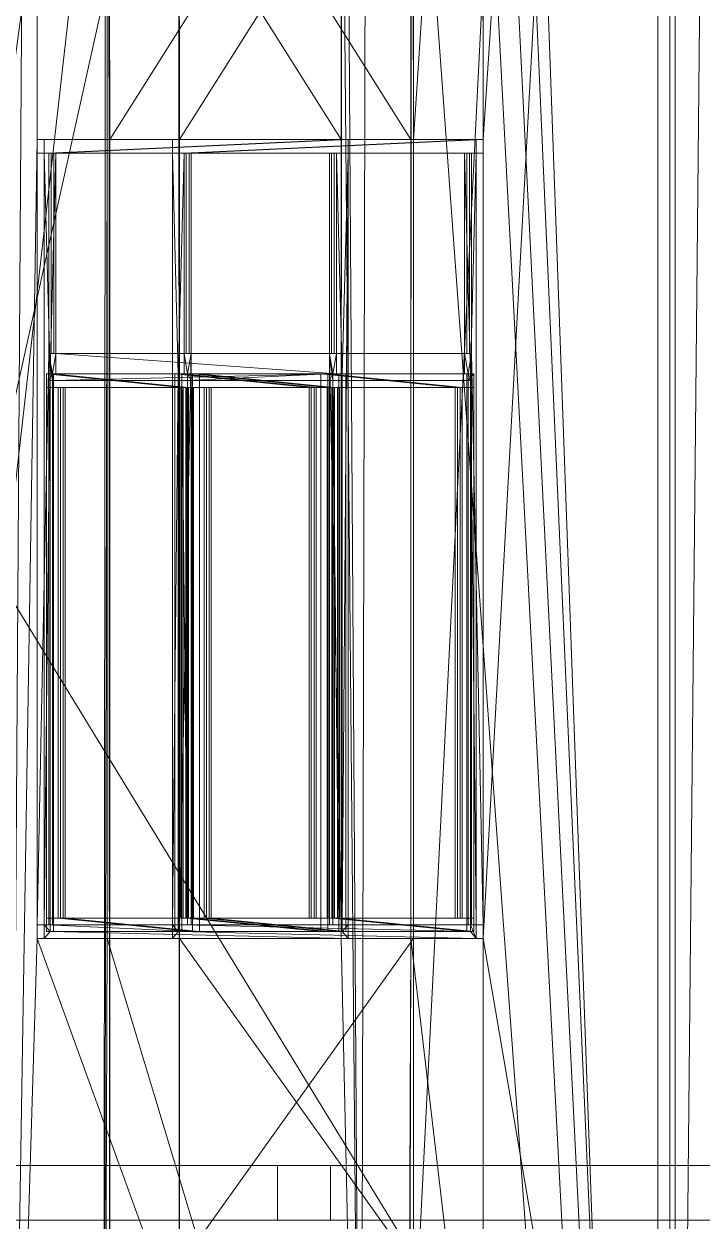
# Model space of a CAD drawing. Header units: millimetres. Extents: x 0 to 44695, y 0 to 30385.
# Drawn here: x 35176 to 37670, y 6896 to 11296 of the extents above; entities that cross this region are included whole.
import ezdxf

# ---------------------------------------------------------------- set-up
doc = ezdxf.new("R2010")
doc.units = ezdxf.units.MM
doc.header["$MEASUREMENT"] = 0

msp = doc.modelspace()

# ---------------------------------------------------------------- meshes
at = {"color": 13, "lineweight": 0, "true_color": 0xe06639}
mesh = msp.add_polyface(dxfattribs=at)
corners = [(44034.5, 28853.1, 23280.5), (44334.9, 28853.1, 23460), (44334.9, 27389.3, 23460), (44034.5, 27389.3, 23280.5), (41438.9, 30365.4, 28304.3), (41139, 30365.2, 28124), (37802.4, 28466.4, 34387.3), (37802.4, 28475.7, 34387.3), (37612.6, 28475.7, 34704.9), (37612.6, 26624, 34704.9), (37807.5, 26624, 34378.7), (37807.5, 26281.1, 34378.7), (37551, 26281.1, 34807.9), (37551, 200, 34807.9), (44591.5, 200, 23030.9), (44591.5, 27389.3, 23030.9), (44034.5, 200, 23280.5), (37507.2, 200, 34199.1), (37507.2, 26281.1, 34199.1), (37507.2, 26624, 34199.1), (37507.2, 28468.7, 34199.1), (37509.9, 28466, 34212.4), (37509.9, 28475.7, 34212.4)]
mesh.append_faces([[corners[k] for k in face] for face in [(0, 1, 2, 3), (4, 1, 0, 5), (6, 7, 8), (6, 8, 9), (6, 9, 10), (11, 12, 13), (4, 6, 10), (4, 10, 11), (4, 11, 13), (2, 1, 4), (2, 4, 13), (15, 2, 14), (14, 2, 13), (3, 2, 15), (5, 0, 3, 16), (5, 16, 17, 18), (5, 18, 19, 20), (4, 5, 20, 21), (4, 21, 6), (21, 22, 7, 6), (8, 7, 22), (9, 8, 22), (9, 22, 21), (19, 9, 21), (19, 21, 20), (9, 19, 10), (19, 18, 11, 10), (11, 18, 12), (12, 18, 17, 13), (13, 17, 16, 14), (14, 16, 3, 15)]], dxfattribs={"color": 13})
at = {"color": 7, "lineweight": 0, "true_color": 0xf3f5ef}
mesh = msp.add_polyface(dxfattribs=at)
corners = [(32958, 200, 16658.7), (39294.3, 200, 20446.7), (39294.3, 27389.3, 20446.7), (32807.8, 27389.3, 16569), (32807.8, 27149.3, 16569), (32958, 27149.3, 16658.7), (33325.1, 22158.1, 16878.2), (33325.1, 25094.4, 16878.2), (34442, 25094.4, 17545.9), (34442, 22158.1, 17545.9), (34442, 20332.5, 17545.9), (34442, 17396.2, 17545.9), (33325.1, 17396.2, 16878.2), (33325.1, 20332.5, 16878.2), (33325.1, 12634.3, 16878.2), (33325.1, 15570.6, 16878.2), (34442, 15570.6, 17545.9), (34442, 12634.3, 17545.9), (34444, 6371.5, 17547.1), (34444, 3435.1, 17547.1), (33327, 3435.1, 16879.4), (33327, 6371.5, 16879.4), (37570.9, 2319.6, 19416.4), (37570.9, 25501, 19416.4), (38858.3, 25501, 20186.1), (38858.3, 2319.6, 20186.1), (36608.5, 10871.5, 18841.1), (36608.5, 7935.1, 18841.1), (35491.6, 7935.1, 18173.4), (35491.6, 10871.5, 18173.4), (34444, 7935.1, 17547.1), (33327, 7935.1, 16879.4), (33327, 10871.5, 16879.4), (34444, 10871.5, 17547.1), (35491.6, 6371.5, 18173.4), (36608.5, 6371.5, 18841.1), (36608.5, 3435.1, 18841.1), (35491.6, 3435.1, 18173.4), (36605.6, 12634.3, 18839.4), (35488.7, 12634.3, 18171.7), (35488.7, 15570.6, 18171.7), (36605.6, 15570.6, 18839.4), (35488.7, 20332.5, 18171.7), (36605.6, 20332.5, 18839.4), (36605.6, 17396.2, 18839.4), (35488.7, 17396.2, 18171.7), (36605.6, 22158.1, 18839.4), (35488.7, 22158.1, 18171.7), (35488.7, 25094.4, 18171.7), (36605.6, 25094.4, 18839.4), (33581.7, 22158.1, 16449.1), (33581.7, 25094.4, 16449.1), (34698.6, 25094.4, 17116.8), (34698.6, 22158.1, 17116.8), (34698.6, 20332.5, 17116.8), (34698.6, 17396.2, 17116.8), (33581.7, 17396.2, 16449.1), (33581.7, 20332.5, 16449.1), (33581.7, 12634.3, 16449.1), (33581.7, 15570.6, 16449.1), (34698.6, 15570.6, 17116.8), (34698.6, 12634.3, 17116.8), (34700.5, 6371.5, 17117.9), (34700.5, 3435.1, 17117.9), (33583.6, 3435.1, 16450.2), (33583.6, 6371.5, 16450.2), (37827.4, 2319.6, 18987.2), (37827.4, 25501, 18987.2), (39114.9, 25501, 19756.9), (39114.9, 2319.6, 19756.9), (36865.1, 10871.5, 18411.9), (36865.1, 7935.1, 18411.9), (35748.1, 7935.1, 17744.2), (35748.1, 10871.5, 17744.2), (34700.5, 7935.1, 17117.9), (33583.6, 7935.1, 16450.2), (33583.6, 10871.5, 16450.2), (34700.5, 10871.5, 17117.9), (36865.1, 6371.5, 18411.9), (35748.1, 6371.5, 17744.2), (36865.1, 3435.1, 18411.9), (35748.1, 3435.1, 17744.2), (36862.2, 12634.3, 18410.2), (35745.3, 12634.3, 17742.5), (35745.3, 15570.6, 17742.5), (36862.2, 15570.6, 18410.2), (36862.2, 20332.5, 18410.2), (35745.3, 20332.5, 17742.5), (36862.2, 17396.2, 18410.2), (35745.3, 17396.2, 17742.5), (36862.2, 22158.1, 18410.2), (35745.3, 22158.1, 17742.5), (35745.3, 25094.4, 17742.5), (36862.2, 25094.4, 18410.2), (33214.6, 200, 16229.6), (39550.9, 200, 20017.6), (39550.9, 27389.3, 20017.6), (33064.4, 27389.3, 16139.8), (33064.4, 27149.3, 16139.8), (33214.6, 27149.3, 16229.6)]
mesh.append_faces([[corners[k] for k in face] for face in [(24, 25, 1), (24, 1, 2), (1, 25, 22), (23, 24, 2), (35, 36, 22), (1, 22, 36), (35, 22, 23), (26, 35, 23), (41, 38, 26), (41, 26, 23), (43, 41, 23), (49, 43, 23), (49, 23, 2), (1, 36, 37), (34, 35, 27), (34, 27, 28), (29, 26, 38), (29, 38, 39), (28, 29, 39), (37, 28, 39), (40, 41, 44), (40, 44, 45), (42, 43, 46), (42, 46, 47), (48, 49, 2), (18, 19, 47), (39, 47, 19), (37, 39, 19), (1, 37, 19), (18, 47, 48), (33, 18, 48), (16, 17, 33), (16, 33, 48), (10, 16, 48), (8, 10, 48), (8, 48, 2), (1, 19, 20), (21, 18, 30), (21, 30, 31), (32, 33, 17), (32, 17, 14), (31, 32, 14), (20, 31, 14), (15, 16, 11), (15, 11, 12), (13, 10, 9), (13, 9, 6), (7, 8, 2), (0, 1, 20), (0, 20, 14), (0, 14, 6), (5, 0, 6), (5, 6, 7), (5, 7, 2), (4, 5, 3), (3, 5, 2), (50, 51, 7, 6), (51, 52, 8, 7), (52, 53, 9, 8), (53, 50, 6, 9), (11, 10, 54, 55), (12, 11, 55, 56), (13, 12, 56, 57), (10, 13, 57, 54), (58, 59, 15, 14), (59, 60, 16, 15), (60, 61, 17, 16), (61, 58, 14, 17), (19, 18, 62, 63), (20, 19, 63, 64), (21, 20, 64, 65), (18, 21, 65, 62), (66, 67, 23, 22), (67, 68, 24, 23), (68, 69, 25, 24), (69, 66, 22, 25), (27, 26, 70, 71), (28, 27, 71, 72), (29, 28, 72, 73), (26, 29, 73, 70), (30, 74, 75, 31), (31, 75, 76, 32), (32, 76, 77, 33), (33, 77, 74, 30), (78, 35, 34, 79), (80, 36, 35, 78), (81, 37, 36, 80), (79, 34, 37, 81), (38, 82, 83, 39), (39, 83, 84, 40), (40, 84, 85, 41), (41, 85, 82, 38), (86, 43, 42, 87), (88, 44, 43, 86), (89, 45, 44, 88), (87, 42, 45, 89), (46, 90, 91, 47), (47, 91, 92, 48), (48, 92, 93, 49), (49, 93, 90, 46), (94, 95, 1, 0), (95, 96, 2, 1), (96, 97, 3, 2), (4, 3, 97, 98), (99, 5, 4, 98), (94, 0, 5, 99), (69, 68, 96), (69, 96, 95), (96, 68, 67), (66, 69, 95), (71, 70, 67), (71, 67, 66), (80, 71, 66), (80, 66, 95), (90, 93, 70), (67, 70, 93), (96, 67, 93), (88, 90, 70), (82, 88, 70), (82, 70, 73), (72, 71, 78), (72, 78, 79), (81, 80, 95), (96, 93, 92), (91, 90, 86), (91, 86, 87), (89, 88, 85), (89, 85, 84), (83, 82, 73), (83, 73, 79), (83, 79, 81), (74, 77, 84), (92, 84, 77), (74, 84, 83), (74, 83, 81), (63, 74, 81), (63, 81, 95), (53, 52, 77), (92, 77, 52), (96, 92, 52), (55, 53, 77), (61, 55, 77), (61, 77, 76), (75, 74, 62), (75, 62, 65), (64, 63, 95), (96, 52, 51), (50, 53, 54), (50, 54, 57), (56, 55, 60), (56, 60, 59), (58, 61, 76), (58, 76, 65), (58, 65, 64), (64, 95, 94), (58, 64, 94), (59, 58, 94), (59, 94, 99), (51, 59, 99), (96, 51, 99), (97, 96, 99), (97, 99, 98)]], dxfattribs={"color": 7})
at = {"color": 7, "lineweight": 0, "true_color": 0xffffff}
mesh = msp.add_polyface(dxfattribs=at)
corners = [(20324.3, 21353, 16410.5), (20335.1, 18503, 16416.9), (20331.7, 4393.7, 16414.9), (20324.3, 23303, 16410.5), (20324.3, 4305.9, 16410.5), (19809.3, 25895.3, 16102.6), (20331.7, 23390.8, 16414.9), (20353.7, 23475.2, 16428), (20389.4, 23553, 16449.4), (20437.4, 23621.2, 16478.1), (20495.9, 23677.1, 16513.1), (20562.7, 23718.7, 16553), (19508.9, 25895.3, 15923), (8458.2, 200, 9316.7), (8458.2, 25521.6, 9316.7), (8157.8, 26624, 9137.1), (40817.6, 26624, 28661.7), (8157.8, 25521.6, 9137.1), (20136.7, 23390.8, 16741.1), (20129.3, 23303, 16736.6), (20129.3, 21353, 16736.6), (20242.4, 23621.2, 16804.2), (20194.4, 23553, 16775.5), (20158.7, 23475.2, 16754.2), (20364.5, 18675.2, 16434.5), (20169.5, 18675.2, 16760.7), (20147.5, 18590.8, 16747.5), (20342.5, 18590.8, 16421.4), (20140.1, 18503, 16743.1), (20140.1, 16553, 16743.1), (20335.1, 16553, 16416.9), (20448.2, 18821.2, 16484.6), (20253.2, 18821.2, 16810.7), (20205.2, 18753, 16782), (20400.2, 18753, 16455.8), (19313.9, 25895.3, 16249.2), (19614.3, 25895.3, 16428.7), (7962.8, 25521.6, 9463.3), (8263.2, 25521.6, 9642.9), (7962.8, 26624, 9463.3), (20223.5, 13750, 16793), (20230.9, 13837.8, 16797.4), (20129.3, 4305.9, 16736.6), (19614.3, 200, 16428.7), (20300.9, 23677.1, 16839.2), (20367.7, 23718.7, 16879.2), (8263.2, 200, 9642.9), (40622.6, 26624, 28987.8)]
mesh.append_faces([[corners[k] for k in face] for face in [(0, 1, 2), (3, 4, 5), (6, 3, 5), (7, 6, 5), (8, 7, 5), (9, 8, 5), (10, 9, 5), (11, 10, 5), (12, 13, 14), (15, 16, 14), (15, 14, 17), (18, 19, 3, 6), (19, 20, 0, 3), (21, 22, 8, 9), (22, 23, 7, 8), (23, 18, 6, 7), (24, 25, 26, 27), (27, 26, 28, 1), (1, 28, 29, 30), (31, 32, 33, 34), (34, 33, 25, 24), (35, 12, 5, 36), (37, 17, 14, 38), (15, 17, 37, 39), (40, 41, 29), (26, 25, 20), (28, 26, 20), (42, 28, 20), (36, 43, 20), (36, 20, 19), (36, 19, 18), (36, 18, 23), (36, 23, 22), (36, 22, 21), (36, 21, 44), (36, 44, 45), (38, 46, 35), (37, 38, 39), (39, 38, 47)]], dxfattribs={"color": 7})
mesh = msp.add_polyface(dxfattribs=at)
corners = [(40817.6, 26624, 28661.7), (25231.4, 200, 19344), (25231.4, 25690.8, 19344), (24641.3, 11800, 18991.2), (24641.3, 13750, 18991.2), (24931, 25690.8, 19164.4), (24633.9, 13837.8, 18986.8), (24611.9, 13922.2, 18973.7), (24576.2, 14000, 18952.3), (24528.1, 14068.2, 18923.6), (24479.8, 21353, 18894.7), (24479.8, 23303, 18894.7), (24479.8, 16553, 18894.7), (24479.8, 18503, 18894.7), (24472.4, 18590.8, 18890.3), (24469.6, 14124.2, 18888.6), (24450.4, 18675.2, 18877.1), (24414.7, 18753, 18855.8), (24402.8, 14165.7, 18848.7), (24366.7, 18821.2, 18827.1), (24330.4, 14191.4, 18805.4), (24255, 14200, 18760.3), (24179.7, 14191.4, 18715.3), (24107.2, 14165.7, 18672), (24040.4, 14124.2, 18632.1), (24284.8, 16553, 19220.9), (24284.8, 18503, 19220.9), (24277.4, 18590.8, 19216.4), (24255.4, 18675.2, 19203.3), (24219.7, 18753, 19181.9), (24171.7, 18821.2, 19153.2), (24308.1, 18877.1, 18792.1), (24113.1, 18877.1, 19118.2), (25036.4, 25690.8, 19670.2), (40622.6, 200, 28987.8), (40622.6, 26624, 28987.8), (24446.3, 13750, 19317.4), (24446.3, 9100, 19317.4), (24736, 25690.8, 19490.6), (24438.9, 13837.8, 19313), (24416.9, 13922.2, 19299.8), (24381.2, 14000, 19278.5), (24333.2, 14068.2, 19249.8), (24284.8, 21353, 19220.9), (24274.6, 14124.2, 19214.8), (24207.9, 14165.7, 19174.9), (24135.4, 14191.4, 19131.5)]
mesh.append_faces([[corners[k] for k in face] for face in [(0, 1, 2), (3, 4, 5), (5, 4, 6), (5, 6, 7), (5, 7, 8), (5, 8, 9), (10, 11, 9), (12, 10, 9), (10, 13, 14), (12, 9, 15), (10, 14, 16), (10, 16, 17), (12, 15, 18), (10, 17, 19), (12, 18, 20), (12, 20, 21), (12, 21, 22), (12, 22, 23), (12, 23, 24), (13, 12, 25, 26), (14, 13, 26, 27), (16, 14, 27, 28), (17, 16, 28, 29), (19, 17, 29, 30), (31, 19, 30, 32), (33, 34, 35), (36, 37, 38), (39, 36, 38), (40, 39, 38), (41, 40, 38), (42, 41, 38), (26, 25, 42), (26, 42, 38), (27, 26, 43), (44, 42, 25), (28, 27, 43), (29, 28, 43), (45, 44, 25), (30, 29, 43), (46, 45, 25)]], dxfattribs={"color": 7})
mesh = msp.add_polyface(dxfattribs=at)
corners = [(40817.6, 26624, 28661.7), (40817.6, 200, 28661.7), (25231.4, 200, 19344), (24641.3, 11800, 18991.2), (24931, 25690.8, 19164.4), (24931, 200, 19164.4), (24641.3, 7150, 18991.2), (24641.3, 9100, 18991.2), (24633.9, 9187.8, 18986.8), (24611.9, 9272.2, 18973.7), (24576.2, 9350, 18952.3), (24528.1, 9418.2, 18923.6), (24479.8, 2355.9, 18894.7), (24479.8, 4305.9, 18894.7), (24472.4, 4393.7, 18890.3), (24469.6, 9474.2, 18888.6), (24450.4, 4478.1, 18877.1), (24414.7, 4555.9, 18855.8), (24402.8, 9515.7, 18848.7), (24366.7, 4624.1, 18827.1), (24330.4, 9541.4, 18805.4), (24308.1, 4680, 18792.1), (24255, 9550, 18760.3), (24446.3, 11800, 19317.4), (24446.3, 13750, 19317.4), (24641.3, 13750, 18991.2), (24438.9, 13837.8, 19313), (24633.9, 13837.8, 18986.8), (24416.9, 13922.2, 19299.8), (24611.9, 13922.2, 18973.7), (24381.2, 14000, 19278.5), (24576.2, 14000, 18952.3), (24333.2, 14068.2, 19249.8), (24528.1, 14068.2, 18923.6), (24446.3, 9100, 19317.4), (24446.3, 7150, 19317.4), (24438.9, 9187.8, 19313), (24416.9, 9272.2, 19299.8), (24381.2, 9350, 19278.5), (24333.2, 9418.2, 19249.8), (24274.6, 9474.2, 19214.8), (24736, 25690.8, 19490.6), (24736, 200, 19490.6), (40622.6, 26624, 28987.8), (40622.6, 200, 28987.8), (25036.4, 200, 19670.2), (25231.4, 25690.8, 19344), (25036.4, 25690.8, 19670.2), (24284.8, 2355.9, 19220.9)]
mesh.append_faces([[corners[k] for k in face] for face in [(0, 1, 2), (3, 4, 5), (6, 3, 5), (3, 7, 8), (3, 8, 9), (3, 9, 10), (3, 10, 11), (12, 13, 6), (12, 6, 5), (6, 13, 14), (3, 11, 15), (6, 14, 16), (6, 16, 17), (3, 15, 18), (6, 17, 19), (3, 18, 20), (6, 19, 21), (3, 20, 22), (23, 24, 25, 3), (24, 26, 27, 25), (26, 28, 29, 27), (28, 30, 31, 29), (30, 32, 33, 31), (34, 7, 6, 35), (36, 8, 7, 34), (37, 9, 8, 36), (38, 10, 9, 37), (39, 11, 10, 38), (40, 15, 11, 39), (5, 4, 41, 42), (1, 0, 43, 44), (45, 2, 1, 44), (46, 2, 45, 47), (47, 45, 44), (34, 35, 41), (42, 41, 35), (36, 34, 23), (37, 36, 23), (38, 37, 23), (42, 35, 48)]], dxfattribs={"color": 7})
at = {"color": 7, "lineweight": 0, "true_color": 0xf3f5ef}
mesh = msp.add_polyface(dxfattribs=at)
corners = [(32441.2, 26624, 31753.1), (32441.2, 200, 31753.1), (37551, 200, 34807.9), (37551, 26281.1, 34807.9), (37551, 26624, 34807.9), (33023.6, 4276.4, 32101.3), (32936.2, 4656.4, 32049.1), (34226.8, 4656.4, 32820.6), (34139.4, 4276.4, 32768.4), (34139.4, 1789.4, 32768.4), (33023.6, 1789.4, 32101.3), (36328, 1789.4, 34076.7), (35212.2, 1789.4, 33409.7), (35212.2, 4276.4, 33409.7), (35124.8, 4656.4, 33357.4), (36415.4, 4656.4, 34129), (36328, 4276.4, 34076.7), (35338.9, 22165.6, 33485.5), (35338.9, 25101.9, 33485.5), (36455.9, 25101.9, 34153.2), (36455.9, 22165.6, 34153.2), (36343.6, 20340, 34086.1), (36343.6, 17403.7, 34086.1), (35226.7, 17403.7, 33418.4), (35226.7, 20340, 33418.4), (35226.7, 12641.8, 33418.4), (35226.7, 15578.1, 33418.4), (36343.6, 15578.1, 34086.1), (36343.6, 12641.8, 34086.1), (34153.7, 10871.5, 32776.9), (34153.7, 7935.1, 32776.9), (33036.8, 7935.1, 32109.2), (33036.8, 10871.5, 32109.2), (35225.3, 10871.5, 33417.6), (36342.3, 10871.5, 34085.3), (36342.3, 7935.1, 34085.3), (35225.3, 7935.1, 33417.6), (34148.9, 12634.3, 32774.1), (33032, 12634.3, 32106.3), (33032, 15570.6, 32106.3), (34148.9, 15570.6, 32774.1), (33032, 20332.5, 32106.3), (34148.9, 20332.5, 32774.1), (34148.9, 17396.2, 32774.1), (33032, 17396.2, 32106.3), (34148.9, 22158.1, 32774.1), (33032, 22158.1, 32106.3), (33032, 25094.4, 32106.3), (34148.9, 25094.4, 32774.1), (33085.2, 4276.4, 31998.3), (32997.8, 4656.4, 31946.1), (34288.4, 4656.4, 32717.6), (34201, 4276.4, 32665.4), (34396, 4276.4, 32339.2), (34396, 1789.4, 32339.2), (33280.2, 1789.4, 31672.2), (33280.2, 4276.4, 31672.2), (35468.7, 1789.4, 32980.5), (36584.5, 1789.4, 33647.6), (35468.7, 4276.4, 32980.5), (35273.7, 4276.4, 33306.7), (35186.3, 4656.4, 33254.4), (36476.9, 4656.4, 34026), (36389.5, 4276.4, 33973.7), (36584.5, 4276.4, 33647.6), (35595.5, 22165.6, 33056.3), (35595.5, 25101.9, 33056.3), (36712.4, 25101.9, 33724), (36712.4, 22165.6, 33724), (36600.2, 20340, 33656.9), (36600.2, 17403.7, 33656.9), (35483.3, 17403.7, 32989.2), (35483.3, 20340, 32989.2), (35483.3, 12641.8, 32989.2), (35483.3, 15578.1, 32989.2), (36600.2, 15578.1, 33656.9), (36600.2, 12641.8, 33656.9), (34410.3, 10871.5, 32347.8), (34410.3, 7935.1, 32347.8), (33293.3, 7935.1, 31680), (33293.3, 10871.5, 31680), (36598.8, 10871.5, 33656.1), (35481.9, 10871.5, 32988.4), (36598.8, 7935.1, 33656.1), (35481.9, 7935.1, 32988.4), (34405.5, 12634.3, 32344.9), (33288.6, 12634.3, 31677.2), (33288.6, 15570.6, 31677.2), (34405.5, 15570.6, 32344.9), (34405.5, 20332.5, 32344.9), (33288.6, 20332.5, 31677.2), (34405.5, 17396.2, 32344.9), (33288.6, 17396.2, 31677.2), (34405.5, 22158.1, 32344.9), (33288.6, 22158.1, 31677.2), (33288.6, 25094.4, 31677.2), (34405.5, 25094.4, 32344.9), (32697.7, 200, 31324), (32697.7, 26624, 31324), (37507.2, 200, 34199.1), (37507.2, 26281.1, 34199.1), (37807.5, 26281.1, 34378.7), (37807.5, 26624, 34378.7)]
mesh.append_faces([[corners[k] for k in face] for face in [(19, 20, 2), (19, 2, 4), (2, 20, 15), (27, 28, 15), (27, 15, 20), (21, 27, 20), (34, 35, 28), (15, 28, 35), (15, 16, 11), (2, 15, 11), (21, 20, 17), (18, 19, 4), (34, 28, 25), (26, 27, 22), (26, 22, 23), (24, 21, 17), (24, 17, 18), (15, 35, 36), (33, 34, 25), (33, 25, 23), (33, 23, 24), (2, 11, 12), (12, 13, 14), (14, 15, 36), (14, 36, 33), (14, 33, 24), (12, 14, 7), (7, 14, 24), (7, 24, 18), (29, 30, 7), (29, 7, 18), (40, 37, 29), (40, 29, 18), (42, 40, 18), (48, 42, 18), (48, 18, 4), (7, 8, 9), (12, 7, 9), (2, 12, 9), (7, 30, 31), (32, 29, 37), (32, 37, 38), (31, 32, 38), (39, 40, 43), (39, 43, 44), (41, 42, 45), (41, 45, 46), (47, 48, 4), (2, 9, 10), (10, 5, 6), (6, 7, 31), (6, 31, 38), (6, 38, 46), (6, 46, 47), (1, 2, 10), (1, 10, 6), (1, 6, 0), (0, 6, 47), (0, 47, 4), (5, 49, 50, 6), (7, 6, 50, 51), (8, 7, 51, 52), (8, 52, 53, 54), (8, 54, 9), (9, 54, 55, 10), (49, 5, 10, 55), (49, 55, 56), (57, 12, 11, 58), (57, 59, 60, 13), (57, 13, 12), (61, 14, 13, 60), (61, 62, 15, 14), (62, 63, 16, 15), (58, 11, 16, 63), (58, 63, 64), (65, 66, 18, 17), (66, 67, 19, 18), (67, 68, 20, 19), (68, 65, 17, 20), (22, 21, 69, 70), (23, 22, 70, 71), (24, 23, 71, 72), (21, 24, 72, 69), (73, 74, 26, 25), (74, 75, 27, 26), (75, 76, 28, 27), (76, 73, 25, 28), (30, 29, 77, 78), (31, 30, 78, 79), (32, 31, 79, 80), (29, 32, 80, 77), (81, 34, 33, 82), (83, 35, 34, 81), (84, 36, 35, 83), (82, 33, 36, 84), (37, 85, 86, 38), (38, 86, 87, 39), (39, 87, 88, 40), (40, 88, 85, 37), (89, 42, 41, 90), (91, 43, 42, 89), (92, 44, 43, 91), (90, 41, 44, 92), (45, 93, 94, 46), (46, 94, 95, 47), (47, 95, 96, 48), (48, 96, 93, 45), (97, 1, 0, 98), (99, 2, 1, 97), (2, 99, 100, 3), (3, 101, 102, 4), (98, 0, 4, 102), (49, 52, 51, 50), (52, 49, 56, 53), (102, 101, 100), (68, 67, 100), (68, 100, 99), (70, 69, 68), (70, 68, 99), (76, 70, 99), (83, 81, 76), (83, 76, 99), (58, 64, 83), (58, 83, 99), (100, 67, 66), (102, 100, 66), (65, 68, 69), (65, 69, 72), (66, 65, 72), (71, 70, 75), (71, 75, 74), (73, 76, 81), (73, 81, 82), (74, 73, 82), (72, 74, 82), (84, 83, 64), (84, 64, 59), (82, 84, 59), (72, 82, 59), (57, 58, 99), (78, 77, 59), (72, 59, 77), (66, 72, 77), (78, 59, 57), (93, 96, 77), (66, 77, 96), (102, 66, 96), (91, 93, 77), (85, 91, 77), (54, 53, 78), (54, 78, 57), (54, 57, 99), (85, 77, 80), (79, 78, 53), (102, 96, 95), (94, 93, 89), (94, 89, 90), (92, 91, 88), (92, 88, 87), (86, 85, 80), (86, 80, 79), (79, 53, 56), (86, 79, 56), (87, 86, 56), (95, 87, 56), (55, 54, 99), (98, 102, 95), (98, 95, 56), (98, 56, 97), (97, 56, 55), (97, 55, 99), (59, 64, 63, 60), (62, 61, 60, 63), (100, 101, 3)]], dxfattribs={"color": 7})
at = {"color": 31, "lineweight": 0, "true_color": 0xf4ce88}
mesh = msp.add_polyface(dxfattribs=at)
corners = [(35268.3, 10821.5, 33443.2), (35225.3, 10821.5, 33417.6), (35251, 10821.5, 33374.6), (35293.9, 10821.5, 33400.3), (36299.4, 10821.5, 34059.6), (36342.3, 10821.5, 34085.3), (36342.3, 10871.5, 34085.3), (35225.3, 10871.5, 33417.6), (35251, 10871.5, 33374.6), (36367.9, 10871.5, 34042.4), (36367.9, 10821.5, 34042.4), (36325, 10821.5, 34016.7)]
mesh.append_faces([[corners[k] for k in face] for face in [(0, 1, 2, 3), (0, 4, 5, 6), (0, 6, 7, 1), (1, 7, 8, 2), (3, 2, 8, 9), (3, 9, 10, 11), (4, 0, 3, 11), (5, 4, 11, 10), (6, 5, 10, 9), (7, 6, 9, 8)]], dxfattribs={"color": 31})
mesh = msp.add_polyface(dxfattribs=at)
corners = [(35791.1, 10821.5, 17769.9), (35765.4, 10821.5, 17812.8), (35722.5, 10821.5, 17787.1), (35748.1, 10821.5, 17744.2), (35748.1, 10871.5, 17744.2), (36865.1, 10871.5, 18411.9), (36865.1, 10821.5, 18411.9), (36822.2, 10821.5, 18386.3), (35722.5, 10871.5, 17787.1), (36796.5, 10821.5, 18429.2), (36839.4, 10821.5, 18454.8), (36839.4, 10871.5, 18454.8)]
mesh.append_faces([[corners[k] for k in face] for face in [(0, 1, 2, 3), (0, 3, 4, 5), (0, 5, 6, 7), (3, 2, 8, 4), (1, 9, 10, 11), (1, 11, 8, 2), (7, 9, 1, 0), (6, 10, 9, 7), (5, 11, 10, 6), (4, 8, 11, 5)]], dxfattribs={"color": 31})
mesh = msp.add_polyface(dxfattribs=at)
corners = [(35272.5, 10010.1, 33387.5), (35272.5, 7985.1, 33387.5), (35251, 7985.1, 33374.6), (35251, 10821.5, 33374.6), (35293.9, 10821.5, 33400.3), (35293.9, 10085.1, 33400.3), (35293.9, 10010.1, 33400.3), (35259.6, 10010.1, 33408.9), (35259.6, 7985.1, 33408.9), (35281.1, 7985.1, 33421.8), (35268.3, 7985.1, 33443.2), (35225.3, 7985.1, 33417.6), (35225.3, 10821.5, 33417.6), (35268.3, 10821.5, 33443.2), (35268.3, 10085.1, 33443.2), (35281.1, 10010.1, 33421.8), (35268.3, 9985.1, 33443.2), (35281.1, 9985.1, 33421.8)]
mesh.append_faces([[corners[k] for k in face] for face in [(4, 6, 0), (3, 4, 0), (3, 0, 2), (2, 0, 1), (1, 0, 7, 8), (9, 10, 11), (8, 9, 11), (1, 8, 11), (2, 1, 11), (2, 11, 12, 3), (3, 12, 13, 4), (4, 13, 14, 5), (14, 16, 17), (14, 17, 15), (5, 14, 15), (5, 15, 6), (0, 6, 15, 7), (9, 8, 7, 15), (9, 15, 17), (9, 17, 16, 10), (11, 10, 16, 14), (11, 14, 13, 12)]], dxfattribs={"color": 31})
at = {"color": 7, "lineweight": 0, "true_color": 0xf0f7f3}
mesh = msp.add_polyface(dxfattribs=at)
corners = [(35275.9, 10085.1, 33430.3), (35286.2, 10085.1, 33413.2), (36317.3, 10085.1, 34029.6), (36307.1, 10085.1, 34046.7), (36317.3, 10821.5, 34029.6), (36307.1, 10821.5, 34046.7), (35286.2, 10821.5, 33413.2), (35275.9, 10821.5, 33430.3)]
mesh.append_faces([[corners[k] for k in face] for face in [(0, 1, 2, 3), (3, 2, 4, 5), (5, 4, 6, 7), (7, 6, 1, 0), (0, 3, 5, 7), (1, 6, 4, 2)]], dxfattribs={"color": 7})
at = {"color": 31, "lineweight": 0, "true_color": 0xf4ce88}
mesh = msp.add_polyface(dxfattribs=at)
corners = [(35743.9, 10010.1, 17800), (35765.4, 10010.1, 17812.8), (35765.4, 10085.1, 17812.8), (35765.4, 10821.5, 17812.8), (35722.5, 10821.5, 17787.1), (35722.5, 7985.1, 17787.1), (35743.9, 7985.1, 17800), (35756.8, 7985.1, 17778.5), (35756.8, 10010.1, 17778.5), (35748.1, 7985.1, 17744.2), (35791.1, 7985.1, 17769.9), (35778.2, 7985.1, 17791.3), (35748.1, 10821.5, 17744.2), (35791.1, 10821.5, 17769.9), (35791.1, 10085.1, 17769.9), (35778.2, 10010.1, 17791.3), (35778.2, 9985.1, 17791.3), (35791.1, 9985.1, 17769.9)]
mesh.append_faces([[corners[k] for k in face] for face in [(0, 1, 3), (5, 6, 0), (5, 0, 4), (4, 0, 3), (6, 7, 8, 0), (7, 6, 5), (10, 11, 7), (10, 7, 5), (9, 10, 5), (5, 4, 12, 9), (4, 3, 13, 12), (3, 2, 14, 13), (2, 1, 15), (14, 2, 15), (14, 15, 17), (17, 15, 16), (0, 8, 15, 1), (11, 16, 15, 8), (11, 8, 7), (11, 10, 17, 16), (9, 12, 13, 14), (9, 14, 17, 10)]], dxfattribs={"color": 31})
at = {"color": 7, "lineweight": 0, "true_color": 0xf0f7f3}
mesh = msp.add_polyface(dxfattribs=at)
corners = [(35783.4, 10085.1, 17782.7), (36814.5, 10085.1, 18399.1), (36804.2, 10085.1, 18416.3), (35773.1, 10085.1, 17799.9), (36814.5, 10821.5, 18399.1), (36804.2, 10821.5, 18416.3), (35783.4, 10821.5, 17782.7), (35773.1, 10821.5, 17799.9)]
mesh.append_faces([[corners[k] for k in face] for face in [(0, 1, 2, 3), (1, 4, 5, 2), (4, 6, 7, 5), (6, 0, 3, 7), (0, 6, 4, 1), (3, 2, 5, 7)]], dxfattribs={"color": 7})
at = {"color": 31, "lineweight": 0, "true_color": 0xf4ce88}
mesh = msp.add_polyface(dxfattribs=at)
corners = [(36346.5, 7985.1, 34029.5), (36346.5, 10010.1, 34029.5), (36325, 10010.1, 34016.7), (36325, 10085.1, 34016.7), (36325, 10821.5, 34016.7), (36367.9, 10821.5, 34042.4), (36367.9, 7985.1, 34042.4), (36333.6, 7985.1, 34051), (36333.6, 10010.1, 34051), (36312.2, 10010.1, 34038.2), (36312.2, 9985.1, 34038.2), (36299.4, 9985.1, 34059.6), (36299.4, 10085.1, 34059.6), (36299.4, 10821.5, 34059.6), (36342.3, 10821.5, 34085.3), (36342.3, 7985.1, 34085.3), (36299.4, 7985.1, 34059.6), (36312.2, 7985.1, 34038.2)]
mesh.append_faces([[corners[k] for k in face] for face in [(5, 6, 0), (5, 0, 1), (4, 5, 1), (4, 1, 2), (1, 0, 7, 8), (9, 2, 1, 8), (9, 10, 11), (9, 11, 12), (2, 9, 3), (3, 9, 12), (3, 12, 13, 4), (4, 13, 14, 5), (5, 14, 15, 6), (15, 16, 7), (6, 15, 7), (17, 7, 16), (0, 6, 7), (10, 9, 8, 7), (10, 7, 17), (10, 17, 16, 11), (12, 11, 16, 15), (12, 15, 14, 13)]], dxfattribs={"color": 31})
mesh = msp.add_polyface(dxfattribs=at)
corners = [(36818, 7985.1, 18442), (36839.4, 7985.1, 18454.8), (36839.4, 10821.5, 18454.8), (36796.5, 10821.5, 18429.2), (36796.5, 10085.1, 18429.2), (36796.5, 10010.1, 18429.2), (36818, 10010.1, 18442), (36830.8, 10010.1, 18420.6), (36830.8, 7985.1, 18420.6), (36809.3, 10010.1, 18407.7), (36822.2, 10085.1, 18386.3), (36822.2, 9985.1, 18386.3), (36809.3, 9985.1, 18407.7), (36822.2, 10821.5, 18386.3), (36865.1, 10821.5, 18411.9), (36865.1, 7985.1, 18411.9), (36809.3, 7985.1, 18407.7), (36822.2, 7985.1, 18386.3)]
mesh.append_faces([[corners[k] for k in face] for face in [(6, 0, 1), (6, 1, 2), (5, 6, 3), (3, 6, 2), (6, 7, 8, 0), (9, 7, 6, 5), (9, 5, 4), (11, 12, 9), (11, 9, 10), (10, 9, 4), (4, 3, 13, 10), (3, 2, 14, 13), (2, 1, 15, 14), (1, 0, 8), (15, 1, 8), (15, 8, 16), (17, 15, 16), (12, 16, 8, 7), (12, 7, 9), (12, 11, 17, 16), (10, 13, 14, 15), (10, 15, 17, 11)]], dxfattribs={"color": 31})
mesh = msp.add_polyface(dxfattribs=at)
corners = [(36325, 10010.1, 34016.7), (35809.5, 10010.1, 33708.5), (35293.9, 10010.1, 33400.3), (35293.9, 10085.1, 33400.3), (36325, 10085.1, 34016.7), (36312.2, 10010.1, 34038.2), (35796.6, 10010.1, 33730), (35281.1, 10010.1, 33421.8), (35281.1, 9985.1, 33421.8), (35268.3, 9985.1, 33443.2), (35268.3, 10085.1, 33443.2), (36299.4, 10085.1, 34059.6), (36299.4, 9985.1, 34059.6), (36312.2, 9985.1, 34038.2)]
mesh.append_faces([[corners[k] for k in face] for face in [(0, 1, 2, 3), (0, 3, 4), (1, 0, 5, 6), (7, 2, 1, 6), (7, 8, 9), (7, 9, 10), (2, 7, 3), (3, 7, 10), (3, 10, 11, 4), (11, 12, 13), (11, 13, 5), (4, 11, 5), (4, 5, 0), (8, 7, 6, 5), (8, 5, 13), (8, 13, 12, 9), (10, 9, 12, 11)]], dxfattribs={"color": 31})
mesh = msp.add_polyface(dxfattribs=at)
corners = [(36796.5, 10010.1, 18429.2), (36796.5, 10085.1, 18429.2), (35765.4, 10085.1, 17812.8), (35765.4, 10010.1, 17812.8), (36281, 10010.1, 18121), (36293.8, 10010.1, 18099.5), (36809.3, 10010.1, 18407.7), (35778.2, 10010.1, 17791.3), (35791.1, 10085.1, 17769.9), (35791.1, 9985.1, 17769.9), (35778.2, 9985.1, 17791.3), (36822.2, 10085.1, 18386.3), (36809.3, 9985.1, 18407.7), (36822.2, 9985.1, 18386.3)]
mesh.append_faces([[corners[k] for k in face] for face in [(0, 1, 2, 3), (0, 3, 4), (4, 5, 6, 0), (7, 5, 4, 3), (7, 3, 2), (9, 10, 7), (9, 7, 8), (8, 7, 2), (2, 1, 11, 8), (1, 0, 6), (11, 1, 6), (11, 6, 13), (13, 6, 12), (10, 12, 6, 5), (10, 5, 7), (10, 9, 13, 12), (8, 11, 13, 9)]], dxfattribs={"color": 31})
mesh = msp.add_polyface(dxfattribs=at)
corners = [(35796.6, 7960.1, 33730), (35822.3, 7960.1, 33687), (35822.3, 8010.1, 33687), (35796.6, 8010.1, 33730), (35779.4, 8010.1, 33661.4), (35753.7, 8010.1, 33704.3), (35328.2, 8010.1, 33391.7), (35302.5, 8010.1, 33434.6), (35285.3, 8010.1, 33366), (35259.6, 8010.1, 33408.9), (35285.3, 7960.1, 33366), (35259.6, 7960.1, 33408.9), (35259.6, 10010.1, 33408.9), (35285.3, 10010.1, 33366), (35285.3, 9960.1, 33366), (35259.6, 9960.1, 33408.9), (35328.2, 9960.1, 33391.7), (35302.5, 9960.1, 33434.6), (35779.4, 9960.1, 33661.4), (35753.7, 9960.1, 33704.3), (35822.3, 9960.1, 33687), (35796.6, 9960.1, 33730), (35822.3, 10010.1, 33687), (35796.6, 10010.1, 33730)]
mesh.append_faces([[corners[k] for k in face] for face in [(0, 1, 2, 3), (3, 2, 4, 5), (5, 4, 6, 7), (7, 6, 8, 9), (9, 8, 10, 11), (11, 10, 1, 0), (0, 3, 5, 7), (0, 7, 9, 11), (1, 10, 8, 6), (1, 6, 4, 2), (12, 13, 14, 15), (15, 14, 16, 17), (17, 16, 18, 19), (19, 18, 20, 21), (21, 20, 22, 23), (23, 22, 13, 12), (12, 15, 17, 19), (12, 19, 21, 23), (13, 22, 20, 18), (13, 18, 16, 14)]], dxfattribs={"color": 31})
mesh = msp.add_polyface(dxfattribs=at)
corners = [(36293.8, 7960.1, 18099.5), (36293.8, 8010.1, 18099.5), (36268.1, 8010.1, 18142.4), (36268.1, 7960.1, 18142.4), (36250.9, 8010.1, 18073.9), (36225.2, 8010.1, 18116.8), (35799.7, 8010.1, 17804.1), (35774, 8010.1, 17847.1), (35756.8, 8010.1, 17778.5), (35731.1, 8010.1, 17821.4), (35756.8, 7960.1, 17778.5), (35731.1, 7960.1, 17821.4), (35756.8, 10010.1, 17778.5), (35756.8, 9960.1, 17778.5), (35731.1, 9960.1, 17821.4), (35731.1, 10010.1, 17821.4), (35799.7, 9960.1, 17804.1), (35774, 9960.1, 17847.1), (36250.9, 9960.1, 18073.9), (36225.2, 9960.1, 18116.8), (36293.8, 9960.1, 18099.5), (36268.1, 9960.1, 18142.4), (36293.8, 10010.1, 18099.5), (36268.1, 10010.1, 18142.4)]
mesh.append_faces([[corners[k] for k in face] for face in [(0, 1, 2, 3), (1, 4, 5, 2), (4, 6, 7, 5), (6, 8, 9, 7), (8, 10, 11, 9), (10, 0, 3, 11), (0, 10, 8, 6), (0, 6, 4, 1), (3, 2, 5, 7), (3, 7, 9, 11), (12, 13, 14, 15), (13, 16, 17, 14), (16, 18, 19, 17), (18, 20, 21, 19), (20, 22, 23, 21), (22, 12, 15, 23), (12, 22, 20, 18), (12, 18, 16, 13), (15, 14, 17, 19), (15, 19, 21, 23)]], dxfattribs={"color": 31})
mesh = msp.add_polyface(dxfattribs=at)
corners = [(36333.6, 7960.1, 34051), (36359.3, 7960.1, 34008.1), (36359.3, 8010.1, 34008.1), (36333.6, 8010.1, 34051), (36316.4, 8010.1, 33982.4), (36290.7, 8010.1, 34025.3), (35865.2, 8010.1, 33712.7), (35839.5, 8010.1, 33755.6), (35822.3, 8010.1, 33687), (35796.6, 8010.1, 33730), (35822.3, 7960.1, 33687), (35796.6, 7960.1, 33730), (35796.6, 10010.1, 33730), (35822.3, 10010.1, 33687), (35822.3, 9960.1, 33687), (35796.6, 9960.1, 33730), (35865.2, 9960.1, 33712.7), (35839.5, 9960.1, 33755.6), (36316.4, 9960.1, 33982.4), (36290.7, 9960.1, 34025.3), (36359.3, 9960.1, 34008.1), (36333.6, 9960.1, 34051), (36359.3, 10010.1, 34008.1), (36333.6, 10010.1, 34051)]
mesh.append_faces([[corners[k] for k in face] for face in [(0, 1, 2, 3), (3, 2, 4, 5), (5, 4, 6, 7), (7, 6, 8, 9), (9, 8, 10, 11), (11, 10, 1, 0), (0, 3, 5, 7), (0, 7, 9, 11), (1, 10, 8, 6), (1, 6, 4, 2), (12, 13, 14, 15), (15, 14, 16, 17), (17, 16, 18, 19), (19, 18, 20, 21), (21, 20, 22, 23), (23, 22, 13, 12), (12, 15, 17, 19), (12, 19, 21, 23), (13, 22, 20, 18), (13, 18, 16, 14)]], dxfattribs={"color": 31})
mesh = msp.add_polyface(dxfattribs=at)
corners = [(36830.8, 7960.1, 18420.6), (36830.8, 8010.1, 18420.6), (36805.1, 8010.1, 18463.5), (36805.1, 7960.1, 18463.5), (36787.9, 8010.1, 18394.9), (36762.2, 8010.1, 18437.8), (36336.7, 8010.1, 18125.2), (36311, 8010.1, 18168.1), (36293.8, 8010.1, 18099.5), (36268.1, 8010.1, 18142.4), (36293.8, 7960.1, 18099.5), (36268.1, 7960.1, 18142.4), (36293.8, 10010.1, 18099.5), (36293.8, 9960.1, 18099.5), (36268.1, 9960.1, 18142.4), (36268.1, 10010.1, 18142.4), (36336.7, 9960.1, 18125.2), (36311, 9960.1, 18168.1), (36787.9, 9960.1, 18394.9), (36762.2, 9960.1, 18437.8), (36830.8, 9960.1, 18420.6), (36805.1, 9960.1, 18463.5), (36830.8, 10010.1, 18420.6), (36805.1, 10010.1, 18463.5)]
mesh.append_faces([[corners[k] for k in face] for face in [(0, 1, 2, 3), (1, 4, 5, 2), (4, 6, 7, 5), (6, 8, 9, 7), (8, 10, 11, 9), (10, 0, 3, 11), (0, 10, 8, 6), (0, 6, 4, 1), (3, 2, 5, 7), (3, 7, 9, 11), (12, 13, 14, 15), (13, 16, 17, 14), (16, 18, 19, 17), (18, 20, 21, 19), (20, 22, 23, 21), (22, 12, 15, 23), (12, 22, 20, 18), (12, 18, 16, 13), (15, 14, 17, 19), (15, 19, 21, 23)]], dxfattribs={"color": 31})
mesh = msp.add_polyface(dxfattribs=at)
corners = [(35302.5, 8010.1, 33434.6), (35328.2, 8010.1, 33391.7), (35328.2, 9960.1, 33391.7), (35302.5, 9960.1, 33434.6), (35285.3, 9960.1, 33366), (35259.6, 9960.1, 33408.9), (35285.3, 8010.1, 33366), (35259.6, 8010.1, 33408.9), (35796.6, 8010.1, 33730), (35822.3, 8010.1, 33687), (35822.3, 9960.1, 33687), (35796.6, 9960.1, 33730), (35779.4, 9960.1, 33661.4), (35753.7, 9960.1, 33704.3), (35779.4, 8010.1, 33661.4), (35753.7, 8010.1, 33704.3)]
mesh.append_faces([[corners[k] for k in face] for face in [(0, 1, 2, 3), (3, 2, 4, 5), (5, 4, 6, 7), (7, 6, 1, 0), (0, 3, 5, 7), (1, 6, 4, 2), (8, 9, 10, 11), (11, 10, 12, 13), (13, 12, 14, 15), (15, 14, 9, 8), (8, 11, 13, 15), (9, 14, 12, 10)]], dxfattribs={"color": 31})
at = {"color": 7, "lineweight": 0, "true_color": 0xf0f7f3}
mesh = msp.add_polyface(dxfattribs=at)
corners = [(35310.2, 8010.1, 33421.7), (35320.5, 8010.1, 33404.5), (35771.7, 8010.1, 33674.3), (35761.4, 8010.1, 33691.4), (35771.7, 9960.1, 33674.3), (35761.4, 9960.1, 33691.4), (35320.5, 9960.1, 33404.5), (35310.2, 9960.1, 33421.7)]
mesh.append_faces([[corners[k] for k in face] for face in [(0, 1, 2, 3), (3, 2, 4, 5), (5, 4, 6, 7), (7, 6, 1, 0), (0, 3, 5, 7), (1, 6, 4, 2)]], dxfattribs={"color": 7})
at = {"color": 31, "lineweight": 0, "true_color": 0xf4ce88}
mesh = msp.add_polyface(dxfattribs=at)
corners = [(35799.7, 8010.1, 17804.1), (35799.7, 9960.1, 17804.1), (35774, 9960.1, 17847.1), (35774, 8010.1, 17847.1), (35756.8, 9960.1, 17778.5), (35731.1, 9960.1, 17821.4), (35756.8, 8010.1, 17778.5), (35731.1, 8010.1, 17821.4), (36293.8, 8010.1, 18099.5), (36293.8, 9960.1, 18099.5), (36268.1, 9960.1, 18142.4), (36268.1, 8010.1, 18142.4), (36250.9, 9960.1, 18073.9), (36225.2, 9960.1, 18116.8), (36250.9, 8010.1, 18073.9), (36225.2, 8010.1, 18116.8)]
mesh.append_faces([[corners[k] for k in face] for face in [(0, 1, 2, 3), (1, 4, 5, 2), (4, 6, 7, 5), (6, 0, 3, 7), (0, 6, 4, 1), (3, 2, 5, 7), (8, 9, 10, 11), (9, 12, 13, 10), (12, 14, 15, 13), (14, 8, 11, 15), (8, 14, 12, 9), (11, 10, 13, 15)]], dxfattribs={"color": 31})
at = {"color": 7, "lineweight": 0, "true_color": 0xf0f7f3}
mesh = msp.add_polyface(dxfattribs=at)
corners = [(35792, 8010.1, 17817), (36243.2, 8010.1, 18086.7), (36232.9, 8010.1, 18103.9), (35781.7, 8010.1, 17834.2), (36243.2, 9960.1, 18086.7), (36232.9, 9960.1, 18103.9), (35792, 9960.1, 17817), (35781.7, 9960.1, 17834.2)]
mesh.append_faces([[corners[k] for k in face] for face in [(0, 1, 2, 3), (1, 4, 5, 2), (4, 6, 7, 5), (6, 0, 3, 7), (0, 6, 4, 1), (3, 2, 5, 7)]], dxfattribs={"color": 7})
at = {"color": 31, "lineweight": 0, "true_color": 0xf4ce88}
mesh = msp.add_polyface(dxfattribs=at)
corners = [(35839.5, 8010.1, 33755.6), (35865.2, 8010.1, 33712.7), (35865.2, 9960.1, 33712.7), (35839.5, 9960.1, 33755.6), (35822.3, 9960.1, 33687), (35796.6, 9960.1, 33730), (35822.3, 8010.1, 33687), (35796.6, 8010.1, 33730), (36333.6, 8010.1, 34051), (36359.3, 8010.1, 34008.1), (36359.3, 9960.1, 34008.1), (36333.6, 9960.1, 34051), (36316.4, 9960.1, 33982.4), (36290.7, 9960.1, 34025.3), (36316.4, 8010.1, 33982.4), (36290.7, 8010.1, 34025.3)]
mesh.append_faces([[corners[k] for k in face] for face in [(0, 1, 2, 3), (3, 2, 4, 5), (5, 4, 6, 7), (7, 6, 1, 0), (0, 3, 5, 7), (1, 6, 4, 2), (8, 9, 10, 11), (11, 10, 12, 13), (13, 12, 14, 15), (15, 14, 9, 8), (8, 11, 13, 15), (9, 14, 12, 10)]], dxfattribs={"color": 31})
at = {"color": 7, "lineweight": 0, "true_color": 0xf0f7f3}
mesh = msp.add_polyface(dxfattribs=at)
corners = [(35847.2, 8010.1, 33742.7), (35857.5, 8010.1, 33725.6), (36308.7, 8010.1, 33995.3), (36298.4, 8010.1, 34012.5), (36308.7, 9960.1, 33995.3), (36298.4, 9960.1, 34012.5), (35857.5, 9960.1, 33725.6), (35847.2, 9960.1, 33742.7)]
mesh.append_faces([[corners[k] for k in face] for face in [(0, 1, 2, 3), (3, 2, 4, 5), (5, 4, 6, 7), (7, 6, 1, 0), (0, 3, 5, 7), (1, 6, 4, 2)]], dxfattribs={"color": 7})
at = {"color": 31, "lineweight": 0, "true_color": 0xf4ce88}
mesh = msp.add_polyface(dxfattribs=at)
corners = [(36336.7, 8010.1, 18125.2), (36336.7, 9960.1, 18125.2), (36311, 9960.1, 18168.1), (36311, 8010.1, 18168.1), (36293.8, 9960.1, 18099.5), (36268.1, 9960.1, 18142.4), (36293.8, 8010.1, 18099.5), (36268.1, 8010.1, 18142.4), (36830.8, 8010.1, 18420.6), (36830.8, 9960.1, 18420.6), (36805.1, 9960.1, 18463.5), (36805.1, 8010.1, 18463.5), (36787.9, 9960.1, 18394.9), (36762.2, 9960.1, 18437.8), (36787.9, 8010.1, 18394.9), (36762.2, 8010.1, 18437.8)]
mesh.append_faces([[corners[k] for k in face] for face in [(0, 1, 2, 3), (1, 4, 5, 2), (4, 6, 7, 5), (6, 0, 3, 7), (0, 6, 4, 1), (3, 2, 5, 7), (8, 9, 10, 11), (9, 12, 13, 10), (12, 14, 15, 13), (14, 8, 11, 15), (8, 14, 12, 9), (11, 10, 13, 15)]], dxfattribs={"color": 31})
at = {"color": 7, "lineweight": 0, "true_color": 0xf0f7f3}
mesh = msp.add_polyface(dxfattribs=at)
corners = [(36329, 8010.1, 18138.1), (36780.2, 8010.1, 18407.8), (36769.9, 8010.1, 18424.9), (36318.7, 8010.1, 18155.2), (36780.2, 9960.1, 18407.8), (36769.9, 9960.1, 18424.9), (36329, 9960.1, 18138.1), (36318.7, 9960.1, 18155.2)]
mesh.append_faces([[corners[k] for k in face] for face in [(0, 1, 2, 3), (1, 4, 5, 2), (4, 6, 7, 5), (6, 0, 3, 7), (0, 6, 4, 1), (3, 2, 5, 7)]], dxfattribs={"color": 7})
at = {"color": 31, "lineweight": 0, "true_color": 0xf4ce88}
mesh = msp.add_polyface(dxfattribs=at)
corners = [(35281.1, 7985.1, 33421.8), (35259.6, 7985.1, 33408.9), (35272.5, 7985.1, 33387.5), (35251, 7985.1, 33374.6), (35225.3, 7985.1, 33417.6), (35268.3, 7985.1, 33443.2), (36312.2, 7985.1, 34038.2), (36333.6, 7985.1, 34051), (36333.6, 7960.1, 34051), (35796.6, 7960.1, 33730), (35259.6, 7960.1, 33408.9), (35272.5, 7960.1, 33387.5), (36346.5, 7960.1, 34029.5), (36346.5, 7985.1, 34029.5), (36367.9, 7985.1, 34042.4), (36367.9, 7935.1, 34042.4), (35251, 7935.1, 33374.6), (35809.5, 7960.1, 33708.5), (35225.3, 7935.1, 33417.6), (36342.3, 7985.1, 34085.3), (36299.4, 7985.1, 34059.6), (36342.3, 7935.1, 34085.3)]
mesh.append_faces([[corners[k] for k in face] for face in [(4, 5, 0), (4, 0, 1), (4, 1, 2), (3, 4, 2), (1, 0, 6, 7), (1, 7, 8, 9), (1, 9, 10), (11, 2, 1, 10), (12, 13, 14), (12, 14, 15), (11, 12, 15), (3, 2, 11), (3, 11, 16), (16, 11, 15), (16, 18, 4, 3), (19, 20, 5, 4), (19, 4, 18, 21), (6, 0, 5, 20), (7, 20, 19), (7, 19, 14), (6, 20, 7), (13, 7, 14), (7, 13, 12, 8), (12, 17, 9, 8), (17, 11, 10, 9), (14, 19, 21, 15), (15, 21, 18, 16)]], dxfattribs={"color": 31})
mesh = msp.add_polyface(dxfattribs=at)
corners = [(35778.2, 7985.1, 17791.3), (35791.1, 7985.1, 17769.9), (35748.1, 7985.1, 17744.2), (35722.5, 7985.1, 17787.1), (35743.9, 7985.1, 17800), (35756.8, 7985.1, 17778.5), (35756.8, 7960.1, 17778.5), (36293.8, 7960.1, 18099.5), (36830.8, 7960.1, 18420.6), (36830.8, 7985.1, 18420.6), (36809.3, 7985.1, 18407.7), (35743.9, 7960.1, 17800), (36818, 7960.1, 18442), (36281, 7960.1, 18121), (35722.5, 7935.1, 17787.1), (36839.4, 7935.1, 18454.8), (36839.4, 7985.1, 18454.8), (36818, 7985.1, 18442), (35748.1, 7935.1, 17744.2), (36865.1, 7985.1, 18411.9), (36865.1, 7935.1, 18411.9), (36822.2, 7985.1, 18386.3)]
mesh.append_faces([[corners[k] for k in face] for face in [(3, 4, 5), (5, 0, 1), (3, 5, 1), (2, 3, 1), (5, 6, 7, 8), (5, 8, 9, 10), (5, 10, 0), (11, 6, 5, 4), (15, 16, 17), (15, 17, 12), (15, 12, 11), (14, 15, 11), (14, 11, 3), (3, 11, 4), (14, 3, 2, 18), (19, 20, 18, 2), (19, 2, 1, 21), (10, 21, 1, 0), (9, 17, 16), (9, 16, 19), (10, 9, 19), (21, 10, 19), (9, 8, 12, 17), (12, 8, 7, 13), (13, 7, 6, 11), (16, 15, 20, 19), (15, 14, 18, 20)]], dxfattribs={"color": 31})
at = {"color": 253, "lineweight": 0, "true_color": 0x93d1a2}
mesh = msp.add_polyface(dxfattribs=at)
corners = [(30179.4, 6900, 22744.7), (25057.6, 6900, 19682.9), (25057.6, 7100, 19682.9), (30179.4, 7100, 22744.7), (21942.2, 6900, 24894.2), (21942.2, 7100, 24894.2), (32993, 6900, 31500.5), (32993, 7100, 31500.5), (36108.4, 6900, 26289.2), (36108.4, 7100, 26289.2)]
mesh.append_faces([[corners[k] for k in face] for face in [(0, 1, 2, 3), (1, 4, 5, 2), (4, 6, 7, 5), (6, 8, 9, 7), (8, 0, 3, 9), (0, 8, 6, 4), (0, 4, 1), (3, 2, 5, 7), (3, 7, 9)]], dxfattribs={"color": 253})
mesh = msp.add_polyface(dxfattribs=at)
corners = [(33591.3, 6900, 17037.4), (32653.6, 6900, 16476.8), (32653.6, 7100, 16476.8), (33591.3, 7100, 17037.4), (33222.9, 6900, 15524.5), (33222.9, 7100, 15524.5), (29038.9, 6900, 13023.2), (29038.9, 7100, 13023.2), (28469.6, 6900, 13975.5), (28469.6, 7100, 13975.5), (25252.6, 6900, 19356.7), (25252.6, 7100, 19356.7), (30374.3, 6900, 22418.6), (30374.3, 7100, 22418.6), (36303.3, 6900, 25963), (36303.3, 7100, 25963), (39520.3, 6900, 20581.8), (39520.3, 7100, 20581.8)]
mesh.append_faces([[corners[k] for k in face] for face in [(0, 1, 2, 3), (1, 4, 5, 2), (4, 6, 7, 5), (6, 8, 9, 7), (8, 10, 11, 9), (10, 12, 13, 11), (12, 14, 15, 13), (14, 16, 17, 15), (16, 0, 3, 17), (16, 14, 10), (1, 16, 10), (4, 1, 10), (6, 4, 10), (11, 15, 17), (11, 17, 2), (11, 2, 5), (7, 11, 5)]], dxfattribs={"color": 253})

doc.saveas('drawing.dxf')
